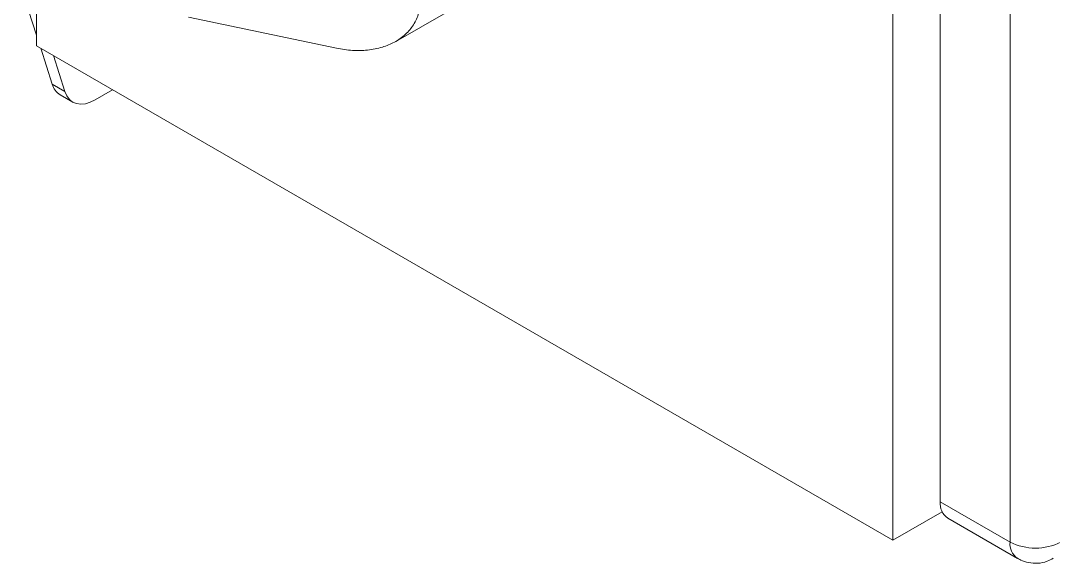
# Model space of a CAD drawing. Extents: x 4137 to 28680, y 2446 to 6814.
# Drawn here: x 11927.5 to 12072.6, y 3860.5 to 3936.7 of the extents above; entities that cross this region are included whole.
import ezdxf

# ---------------------------------------------------------------- set-up
doc = ezdxf.new("R2010")
doc.units = 0
doc.header["$LTSCALE"] = 0.5
doc.layers.get('0').update_dxf_attribs({"linetype": 'CONTINUOUS'})

msp = doc.modelspace()

# ---------------------------------------------------------------- linework, layer by layer
at = {"color": 7, "linetype": 'Continuous', "lineweight": 15}
for p, q in [((11929.73, 4241.86), (11929.73, 3933.21)), ((11929.73, 4241.86), (11929.73, 3933.21)), ((12050.01, 4172.43), (12050.01, 3863.77)), ((12050.01, 4172.43), (12050.01, 3863.77)), ((12056.69, 3869.17), (12056.69, 4164.45)), ((12056.69, 3869.17), (12056.69, 4164.45)), ((12066.49, 4158.79), (12066.49, 3863.52)), ((12066.49, 4158.79), (12066.49, 3863.52)), ((11929.73, 3934.7), (11927.5, 3941.65)), ((11929.73, 3934.7), (11927.5, 3941.65)), ((11980.2, 3933.83), (11991.53, 3940.38)), ((11980.2, 3933.83), (11991.53, 3940.38)), ((11951.09, 3937.24), (11971.89, 3932.87)), ((11951.09, 3937.24), (11971.89, 3932.87)), ((11929.73, 3933.21), (12050.01, 3863.77)), ((11929.73, 3933.21), (12050.01, 3863.77)), ((11931.94, 3927.81), (11930.32, 3932.87)), ((11931.94, 3927.81), (11930.32, 3932.87)), ((11932.1, 3931.84), (11933.72, 3926.78)), ((11932.1, 3931.84), (11933.72, 3926.78)), ((11933.72, 3926.78), (11931.94, 3927.81)), ((11933.72, 3926.78), (11931.94, 3927.81)), ((11937.97, 3925.62), (11940.42, 3927.03)), ((11937.97, 3925.62), (11940.42, 3927.03)), ((11933.04, 3926.34), (11934.82, 3925.31)), ((11933.04, 3926.34), (11934.82, 3925.31)), ((12066.49, 3863.52), (12056.69, 3869.17)), ((12066.49, 3863.52), (12056.69, 3869.17)), ((12050.01, 3863.77), (12056.95, 3867.78)), ((12050.01, 3863.77), (12056.95, 3867.78)), ((12057.73, 3866.87), (12067.53, 3861.21)), ((12057.73, 3866.87), (12067.53, 3861.21))]:
    msp.add_line(p, q, dxfattribs=at)
at = {"color": 7, "linetype": 'Continuous', "lineweight": 15, "flags": 128}
msp.add_lwpolyline([(11933.72, 3926.78), (11933.99, 3926.17), (11934.35, 3925.68), (11934.8, 3925.32), (11935.34, 3925.1), (11935.94, 3925.01), (11936.59, 3925.08), (11937.27, 3925.28), (11937.97, 3925.62)], dxfattribs=at)
msp.add_lwpolyline([(11933.72, 3926.78), (11933.99, 3926.17), (11934.35, 3925.68), (11934.8, 3925.32), (11935.34, 3925.1), (11935.94, 3925.01), (11936.59, 3925.08), (11937.27, 3925.28), (11937.97, 3925.62)], dxfattribs=at)
at = {"color": 7, "linetype": 'Continuous', "lineweight": 15}
for centre, radius, start, end in [((11934.32, 3928.45), 2.46, 195.0565, 238.7794), ((11934.32, 3928.45), 2.46, 195.0565, 238.7794), ((12059.08, 3868.87), 2.41, 172.6778, 236.0098), ((12059.08, 3868.87), 2.41, 172.6778, 236.0098), ((12070.05, 3870.4), 7.75, 242.6096, 297.3904), ((12070.05, 3870.4), 7.75, 242.6096, 297.3904)]:
    msp.add_arc(centre, radius, start, end, dxfattribs=at)
at = {"color": 8, "linetype": 'Continuous', "lineweight": 15}
msp.add_arc((12069.01, 3863.27), 2.54, 174.3865, 234.2193, dxfattribs=at)
msp.add_arc((12069.01, 3863.27), 2.54, 174.3865, 234.2193, dxfattribs=at)
at = {"color": 7, "linetype": 'Continuous', "lineweight": 15}
for points, knots in [([(11971.89, 3932.87), (11972.63, 3932.75), (11974.1, 3932.5), (11976.28, 3932.56), (11978.28, 3932.95), (11980.09, 3933.69), (11981.59, 3934.75), (11982.75, 3936.15), (11983.51, 3937.78), (11983.6, 3939.04), (11983.65, 3939.66)], [0, 0, 0, 0, 0.125442, 0.250088, 0.382533, 0.500071, 0.629263, 0.750161, 0.876453, 1, 1, 1, 1]), ([(11971.89, 3932.87), (11972.63, 3932.75), (11974.1, 3932.5), (11976.28, 3932.56), (11978.28, 3932.95), (11980.09, 3933.69), (11981.59, 3934.75), (11982.75, 3936.15), (11983.51, 3937.78), (11983.6, 3939.04), (11983.65, 3939.66)], [0, 0, 0, 0, 0.125442, 0.250088, 0.382533, 0.500071, 0.629263, 0.750161, 0.876453, 1, 1, 1, 1]), ([(12067.55, 3861.24), (12067.69, 3861.15), (12068.16, 3860.85), (12069.13, 3860.58), (12070.4, 3860.49), (12071.6, 3860.7), (12072.28, 3861.09), (12072.56, 3861.25)], [0, 0, 0, 0, 0.095298, 0.317804, 0.560721, 0.816091, 1, 1, 1, 1]), ([(12067.55, 3861.24), (12067.69, 3861.15), (12068.16, 3860.85), (12069.13, 3860.58), (12070.4, 3860.49), (12071.6, 3860.7), (12072.28, 3861.09), (12072.56, 3861.25)], [0, 0, 0, 0, 0.095298, 0.317804, 0.560721, 0.816091, 1, 1, 1, 1])]:
    msp.add_open_spline(points, degree=3, knots=knots, dxfattribs=at)

doc.saveas('drawing.dxf')
